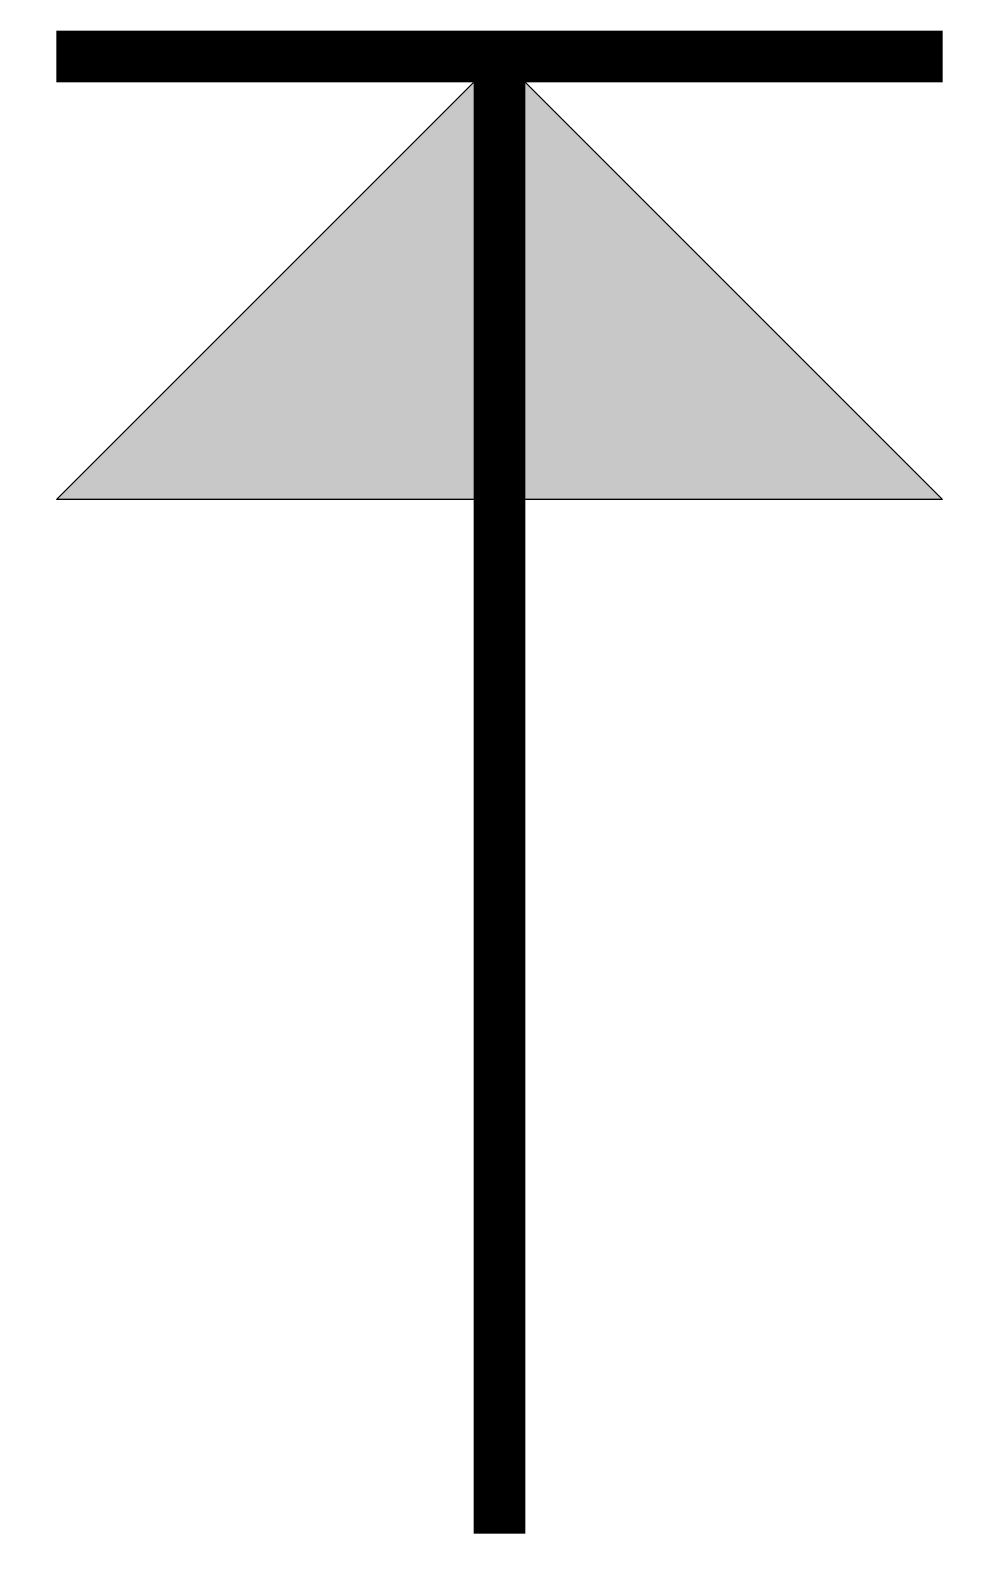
# Model space of a CAD drawing. Extents: x -13.4 to 13.1, y -76.9 to 0.2.
# Drawn here: x -3.17 to 3.18, y -10.17 to 0.18 of the extents above; entities outside this region: 2.
import ezdxf
from ezdxf.enums import TextEntityAlignment as Align

# ---------------------------------------------------------------- set-up
doc = ezdxf.new("R2010")
doc.units = 0
doc.header["$MEASUREMENT"] = 0
doc.layers.get('0').update_dxf_attribs({"linetype": 'CONTINUOUS'})

msp = doc.modelspace()

# ---------------------------------------------------------------- hatches: boundary and pattern name
at = {"linetype": 'Continuous'}
msp.add_hatch(color=256, dxfattribs=at).paths.add_polyline_path([(-3, -3), (0, 0), (3, -3)])

# ---------------------------------------------------------------- linework, layer by layer
for p, q in [((-3, -3), (0, 0)), ((0, 0), (3, -3)), ((0, 0), (0, -3)), ((0, 0), (0, 0)), ((0, 0), (0, 0)), ((0, 0), (0, 0)), ((3, -3), (-3, -3))]:
    msp.add_line(p, q, dxfattribs=at)
at = {"linetype": 'Continuous', "const_width": 0.35}
for points in [[(-3, 0), (3, 0)], [(0, 0), (0, -10)]]:
    msp.add_lwpolyline(points, dxfattribs=at)

# ---------------------------------------------------------------- texts
at = {"flags": 11}
for tag, text, p in [('TEXTAT', '14', (0, -65)), ('TEXTHG', '5.0', (0.023, -71.782))]:
    msp.add_attdef(tag, text=text, height=5, dxfattribs=at).set_placement(p, align=Align.TOP_CENTER)

doc.saveas('drawing.dxf')
